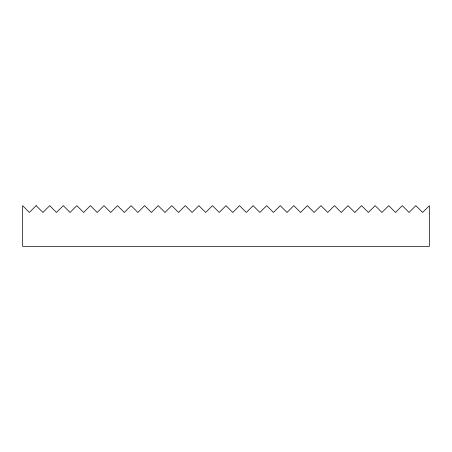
<?xml version="1.0" encoding="UTF-8"?>
<svg xmlns="http://www.w3.org/2000/svg" width="452" height="452" viewBox="0 0 452 452"><rect width="100%" height="100%" fill="white"/><g stroke="black" fill="none" stroke-linecap="round" stroke-linejoin="round"><path stroke-width="0.68" d="M36.16 205.66L29.38 212.44L22.6 205.66L22.6 246.34L429.4 246.34L429.4 205.66L422.62 212.44L415.84 205.66L409.06 212.44L402.28 205.66L395.5 212.44L388.72 205.66L381.94 212.44L375.16 205.66L368.38 212.44L361.6 205.66L354.82 212.44L348.04 205.66L341.26 212.44L334.48 205.66L327.7 212.44L320.92 205.66L314.14 212.44L307.36 205.66L300.58 212.44L293.8 205.66L287.02 212.44L280.24 205.66L273.46 212.44L266.68 205.66L259.9 212.44L253.12 205.66L246.34 212.44L239.56 205.66L232.78 212.44L226 205.66L219.22 212.44L212.44 205.66L205.66 212.44L198.88 205.66L192.1 212.44L185.32 205.66L178.54 212.44L171.76 205.66L164.98 212.44L158.2 205.66L151.42 212.44L144.64 205.66L137.86 212.44L131.08 205.66L124.3 212.44L117.52 205.66L110.74 212.44L103.96 205.66L97.18 212.44L90.4 205.66L83.62 212.44L76.84 205.66L70.06 212.44L63.28 205.66L56.5 212.44L49.72 205.66L42.94 212.44L36.16 205.66"/></g></svg>
